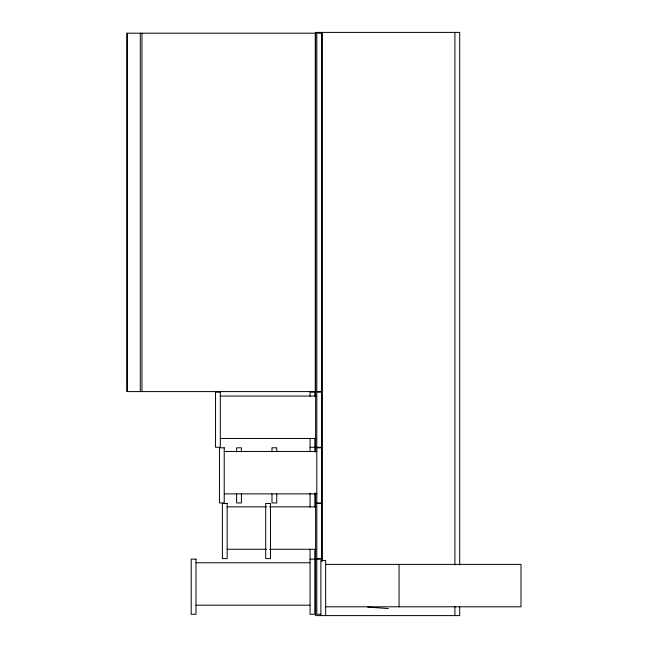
<?xml version="1.0" encoding="UTF-8"?>
<svg xmlns="http://www.w3.org/2000/svg" width="648" height="648" viewBox="0 0 648 648"><rect width="100%" height="100%" fill="white"/><g stroke="black" fill="none" stroke-linecap="round" stroke-linejoin="round"><path stroke-width="0.97" d="M220.32 396.058L316.054 396.058M220.32 438.469L316.054 438.469M310.052 447.266L314.823 447.266M316.807 447.266L321.578 447.266M316.807 447.8L321.578 447.8M224.224 451.462L316.937 451.462M224.224 493.873L316.937 493.873M316.807 502.937L321.578 502.937M316.807 503.464L321.578 503.464M227.156 506.841L266.458 506.841M269.479 506.841L315.843 506.841M227.156 549.253L266.458 549.253M269.479 549.253L315.843 549.253M316.807 558.608L321.578 558.608M310.052 559.135L314.823 559.135M316.807 559.135L321.578 559.135M195.98 562.772L309.857 562.772M325.652 564.392L521 564.392L521 606.803L325.652 606.803M195.98 605.183L309.857 605.183M320.622 614.272L316.807 614.272L316.807 392.129L321.578 392.129L321.578 561.144M367.683 607.095L388.33 608.545M459.691 564.975L459.691 32.4L315.617 32.4L315.617 452.093M459.691 606.488L459.691 615.6L315.617 615.6L315.617 493.088M454.912 32.4L454.912 564.975M454.912 606.488L454.912 615.6M399.055 564.392L399.055 606.803M325.652 615.6L325.652 560.463L320.882 560.463L320.882 615.6M322.372 32.4L322.372 561.29M314.823 396.171L314.823 392.129L310.052 392.129L310.052 396.171M314.823 438.242L314.823 451.705M314.823 493.104L314.823 507.238M314.823 549.65L314.823 614.272L310.052 614.272L310.052 549.65M310.052 438.242L310.052 451.705M310.052 493.104L310.052 507.238M276.753 451.81L276.753 447.8L271.982 447.8L271.982 451.81M276.753 493.914L276.753 502.937L271.982 502.937L271.982 493.914M241.396 451.81L241.396 447.8L236.625 447.8L236.625 451.81M241.396 493.914L241.396 502.937L236.625 502.937L236.625 493.914M141.961 33.194L141.961 391.595M140.284 33.194L140.284 391.595M127.154 33.194L127.154 391.595M315.276 33.194L127 33.194L127 391.595L315.276 391.595L315.276 33.194M321.578 33.194L316.807 33.194L316.807 391.595L321.578 391.595L321.578 33.194M220.32 392.129L215.541 392.129L215.541 447.266L220.32 447.266L220.32 392.129M224.224 447.8L219.453 447.8L219.453 502.937L224.224 502.937L224.224 447.8M227.156 503.464L222.386 503.464L222.386 558.608L227.156 558.608L227.156 503.464M270.483 503.464L265.712 503.464L265.712 558.608L270.483 558.608L270.483 503.464M195.98 559.135L191.209 559.135L191.209 614.272L195.98 614.272L195.98 559.135"/></g></svg>
